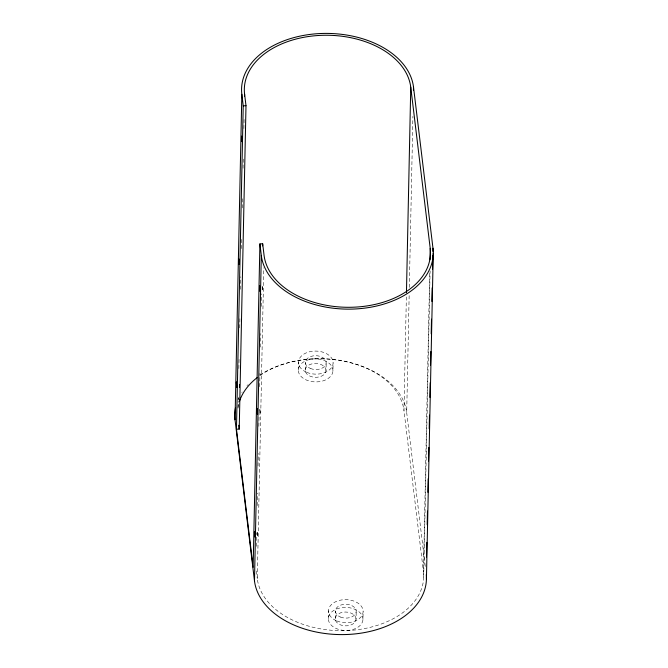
<?xml version="1.0" encoding="UTF-8"?>
<svg xmlns="http://www.w3.org/2000/svg" width="668" height="668" viewBox="0 0 668 668"><rect width="100%" height="100%" fill="white"/><g stroke="black" fill="none" stroke-linecap="round" stroke-linejoin="round"><path stroke-width="0.5" stroke-dasharray="3.34 2.5" d="M238.025 408.206L238.184 400.9M238.2 399.856L238.242 397.769M238.86 368.561L239.077 358.131M239.712 327.879L239.929 317.442M240.522 289.277L240.781 276.761M241.373 248.596L241.591 238.159M242.225 207.907L242.417 198.521M243.052 168.269L243.269 157.832M243.887 128.623L244.104 118.194M256.337 546.324L256.621 532.763M257.188 505.634L257.456 493.118M258.023 465.997L258.282 453.48M258.85 426.351L259.134 412.791M259.677 386.714L259.961 373.153M260.512 347.068L260.796 333.507M261.363 306.387L261.622 293.87M429.691 273.371L423.437 571.733A83.358 55.452 1.2 0 1 347.051 630.575A83.358 55.452 1.2 0 1 257.289 578.688L263.802 267.81M298.295 370.122L298.462 362.156M305.226 370.206L305.393 362.323M326.017 370.665A10.396 6.914 1.2 0 0 310.645 364.244A10.396 6.914 1.2 0 0 310.202 376.218A10.396 6.914 1.2 0 0 326.017 370.665L326.184 362.782M332.948 370.832A17.326 11.531 1.2 0 0 307.288 360.169A17.326 11.531 1.2 0 0 306.629 380.125A17.326 11.531 1.2 0 0 332.948 370.832L333.115 362.866M328.322 618.668L328.489 610.702M335.252 618.777L335.419 610.894M356.044 619.236A10.396 6.914 1.2 0 0 340.672 612.815A10.396 6.914 1.2 0 0 340.229 624.789A10.396 6.914 1.2 0 0 356.044 619.236L356.203 611.354M362.966 619.428A17.326 11.531 1.2 0 0 337.348 608.732A17.326 11.531 1.2 0 0 336.622 628.68A17.326 11.531 1.2 0 0 362.966 619.428L363.133 611.47M406.361 296.926L403.981 410.636L423.437 571.733M425.282 566.464L406.695 412.582L409.192 293.669M409.325 287.407L412.907 116.332M423.696 577.06L430.108 270.916M256.362 571.023L257.289 578.688M238 407.438A83.358 55.452 1.2 0 1 238.793 403.614M259.844 375.641A83.358 55.452 1.2 0 1 348.253 362.031A83.358 55.452 1.2 0 1 403.981 410.636M238.033 399.506A86.13 57.298 1.2 0 1 238.91 397.602M241.824 392.492A86.13 57.298 1.2 0 1 242.125 392.041M246.968 385.887A86.13 57.298 1.2 0 1 247.352 385.461M247.744 385.044A86.13 57.298 1.2 0 1 248.145 384.618M259.86 375.015A86.13 57.298 1.2 0 1 350.525 362.724A86.13 57.298 1.2 0 1 406.703 412.582M262.332 286.63L262.691 291.106L262.415 285.603L262.332 286.63M257.188 532.287L257.531 536.897L257.33 531.419L257.188 532.287M259.76 409.4L260.111 414.01L259.91 408.532L259.76 409.4M310.369 368.452A10.396 6.914 1.2 0 0 326.176 362.908A10.396 6.914 1.2 0 0 310.812 356.478A10.396 6.914 1.2 0 0 310.369 368.452M306.796 372.36A17.326 11.531 1.2 0 0 333.107 363.066A17.326 11.531 1.2 0 0 307.455 352.403A17.326 11.531 1.2 0 0 306.796 372.36M336.781 620.923A17.326 11.531 1.2 0 0 363.133 611.671A17.326 11.531 1.2 0 0 337.515 600.966A17.326 11.531 1.2 0 0 336.781 620.923M340.396 617.032A10.396 6.914 1.2 0 0 356.203 611.479A10.396 6.914 1.2 0 0 340.83 605.058A10.396 6.914 1.2 0 0 340.396 617.032"/><path stroke-width="1" d="M426.267 574.697A86.13 57.298 1.2 0 1 346.475 634.516A86.13 57.298 1.2 0 1 254.483 580.876L235.027 419.771L241.841 94.313A86.13 57.298 1.2 0 1 320.765 33.509A86.13 57.298 1.2 0 1 413.517 87.124L432.973 248.229L432.914 251.352M244.597 94.196A83.358 55.452 1.2 0 1 320.991 35.354A83.358 55.452 1.2 0 1 410.762 87.241L430.209 248.337A83.358 55.452 1.2 0 1 353.823 307.188A83.358 55.452 1.2 0 1 264.06 255.293L262.674 243.795L259.91 243.912L253.139 567.299L236.455 429.215L243.227 105.82L241.841 94.313M244.563 96.284L244.605 94.196L245.991 105.703L239.219 429.098L236.455 429.215M254.483 580.876L261.305 255.418L259.91 243.912M262.633 245.882L262.674 243.795M406.453 292.751L410.753 87.241M413.45 90.247L413.517 87.124M429.975 259.81L430.209 248.337M426.51 556.995L426.819 542.391M427.186 524.664L427.47 511.103M427.862 492.324L428.146 478.764M428.522 461.029L428.806 447.468M429.198 428.689L429.482 415.129M429.85 397.393L430.159 382.789M430.526 365.062L430.81 351.493M431.186 333.766L431.495 319.162M431.862 301.427L432.146 287.866M432.538 269.087L432.822 255.527M426.426 579.198L433.256 253.23M239.461 387.298L239.528 384.376M243.227 105.82L245.991 105.703M238.76 425.265L239.219 429.098M239.503 401.243A83.358 55.452 1.2 0 1 257.43 377.42M235.019 419.771A86.13 57.298 1.2 0 1 235.462 407.797M432.981 248.229A86.13 57.298 1.2 0 1 354.048 309.025A86.13 57.298 1.2 0 1 261.297 255.418M259.568 286.747L259.927 291.223L259.66 285.712L259.568 286.747M236.355 382.814L236.697 387.415L236.447 381.887L236.355 382.814M238.927 259.919L239.278 264.528L239.019 259L238.927 259.919M241.499 137.032L241.849 141.641L241.599 136.105L241.499 137.032M254.424 532.404L254.775 537.014L254.516 531.486L254.424 532.404M256.996 409.517L257.347 414.127L257.088 408.591L256.996 409.517"/></g></svg>
